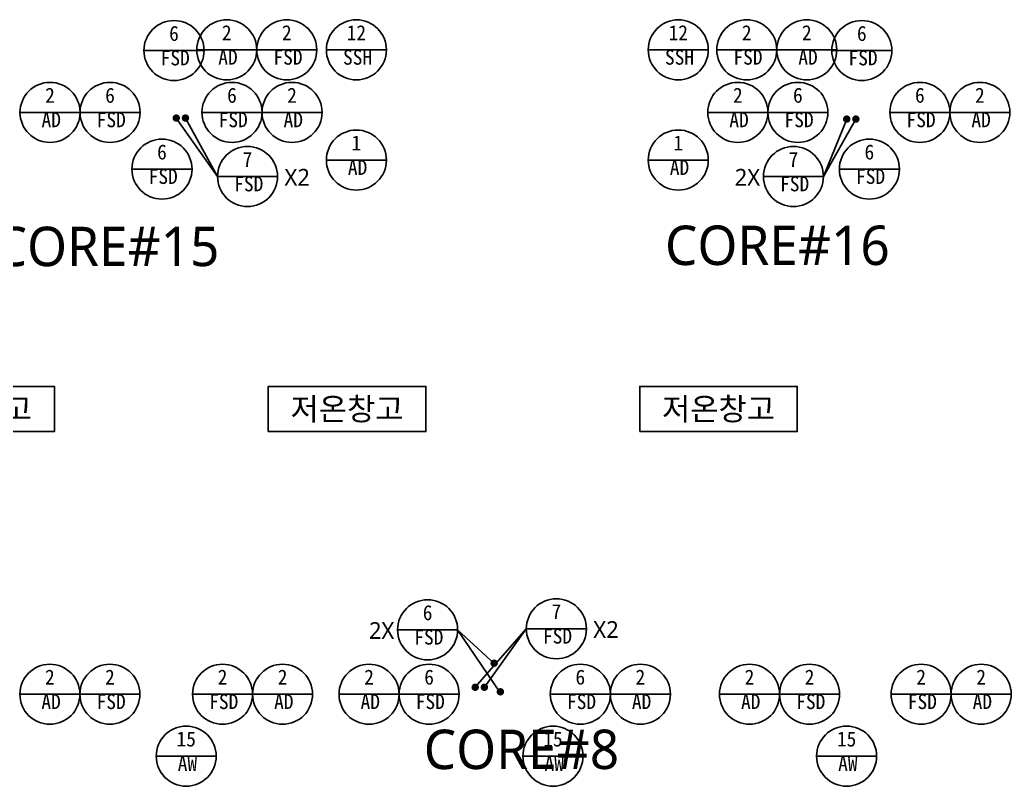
# Model space of a CAD drawing. Header units: millimetres. Extents: x 3479419 to 5579419, y 522746 to 3162891.
# Drawn here: x 4888045 to 4976108, y 2032810 to 2100854 of the extents above; entities that cross this region are included whole.
import ezdxf
from ezdxf.enums import TextEntityAlignment as Align

# ---------------------------------------------------------------- set-up
doc = ezdxf.new("R2010")
doc.units = ezdxf.units.MM
doc.layers.get('Defpoints').update_dxf_attribs({"color": 140})
for name, color, linetype, lineweight in [('A-MKXX-SYMB', 7, 'Continuous', 25), ('A-XXXX-SYMB', 7, 'Continuous', 25), ('A-XXXX-TXT2', 3, 'Continuous', 25)]:
    doc.layers.add(name, color=color, linetype=linetype, lineweight=lineweight)
doc.layers.add('AA-SYMB', color=1, linetype='Continuous')
doc.styles.add('돋움', font='')
doc.styles.add('돋음', font='')
doc.styles.add('맑은고딕', font='malgun.ttf')
doc.styles.get('돋움').set_extended_font_data('DotumChe')
doc.styles.get('돋음').set_extended_font_data('Dotum')

# ---------------------------------------------------------------- blocks, each defined once
blk = doc.blocks.new('글_저온창고')
at = {"layer": 'A-XXXX-TXT2', "color": 0}
blk.add_lwpolyline([(-7000, -2000), (7000, -2000), (7000, 2000), (-7000, 2000)], close=True, dxfattribs=at)
at = {"layer": 'A-XXXX-TXT2', "style": '맑은고딕'}
blk.add_text('저온창고', height=2000, dxfattribs=at).set_placement((0, 0), align=Align.MIDDLE_CENTER)
blk = doc.blocks.new('WINSYMBOL-flat-1')
at = {"layer": 'AA-SYMB', "color": 3}
blk.add_line((-1440, 0), (1440, 0), dxfattribs=at)
blk.add_circle((0, 0), 1440, dxfattribs=at)
at = {"layer": 'AA-SYMB', "style": '돋음'}
blk.add_attdef('0', text='', height=720, dxfattribs=at).set_placement((0, 246), align=Align.CENTER)
at = {"layer": 'AA-SYMB', "style": '돋음', "width": 0.95}
blk.add_attdef('FSD', text='', height=720, dxfattribs=at).set_placement((59, -927), align=Align.CENTER)
blk = doc.blocks.new('A$C425F3A2A')
at = {"layer": 'Defpoints', "style": '맑은고딕'}
for s, p in [('CORE#15', (166357, 83662)), ('CORE#16', (225905, 83762)), ('CORE#8', (201868, 39007))]:
    blk.add_text(s, height=3500, dxfattribs=at).set_placement(p, align=Align.BOTTOM_RIGHT)
blk = doc.blocks.new('fsd7')
at = {"layer": 'A-MKXX-SYMB'}
h = blk.add_hatch(color=256, dxfattribs=at)
edge = h.paths.add_edge_path()
edge.add_arc((162524, 97864), 333, -180, 180)
h = blk.add_hatch(color=256, dxfattribs=at)
edge = h.paths.add_edge_path()
edge.add_arc((163339, 97864), 333, -180, 180)
h = blk.add_hatch(color=256, dxfattribs=at)
edge = h.paths.add_edge_path()
edge.add_arc((222078, 97771), 333, 0, 360, ccw=False)
h = blk.add_hatch(color=256, dxfattribs=at)
edge = h.paths.add_edge_path()
edge.add_arc((222893, 97771), 333, 0, 360, ccw=False)
h = blk.add_hatch(color=256, dxfattribs=at)
edge = h.paths.add_edge_path()
edge.add_arc((189078, 47321), 333, 180, 540, ccw=False)
h = blk.add_hatch(color=256, dxfattribs=at)
edge = h.paths.add_edge_path()
edge.add_arc((189893, 47321), 333, 180, 540, ccw=False)
at = {"layer": 'A-XXXX-SYMB'}
for points in [[(162524, 97864), (166187, 92671), (163339, 97864)], [(222893, 97771), (220013, 92671), (222078, 97771)], [(189078, 47321), (193619, 52513), (189893, 47321)]]:
    blk.add_lwpolyline(points, dxfattribs=at)
ref = blk.add_blockref('WINSYMBOL-flat-1', (168854, 92671), dxfattribs=dict(xscale=1.851851851790402, yscale=1.851851851790402, zscale=1.851851851790402))
ref.add_attrib('0', '7', dxfattribs={"layer": 'AA-SYMB', "color": 3, "height": 1333, "style": '돋움'}).set_placement((168854, 93127), align=Align.BOTTOM_CENTER)
ref.add_attrib('FSD', 'FSD', dxfattribs={"layer": 'AA-SYMB', "color": 3, "height": 1333.3, "style": '돋움'}).set_placement((168963, 90955), align=Align.BOTTOM_CENTER)
ref = blk.add_blockref('WINSYMBOL-flat-1', (217347, 92671), dxfattribs=dict(xscale=1.851851851790402, yscale=1.851851851790402, zscale=1.851851851790402))
ref.add_attrib('0', '7', dxfattribs={"layer": 'AA-SYMB', "color": 3, "height": 1333, "style": '돋움'}).set_placement((217347, 93127), align=Align.BOTTOM_CENTER)
ref.add_attrib('FSD', 'FSD', dxfattribs={"layer": 'AA-SYMB', "color": 3, "height": 1333.3, "style": '돋움'}).set_placement((217455, 90955), align=Align.BOTTOM_CENTER)
ref = blk.add_blockref('WINSYMBOL-flat-1', (196286, 52513), dxfattribs=dict(xscale=1.851851851790402, yscale=1.851851851790402, zscale=1.851851851790402))
ref.add_attrib('0', '7', dxfattribs={"layer": 'AA-SYMB', "color": 3, "height": 1333, "style": '돋움'}).set_placement((196286, 52969), align=Align.BOTTOM_CENTER)
ref.add_attrib('FSD', 'FSD', dxfattribs={"layer": 'AA-SYMB', "color": 3, "height": 1333.3, "style": '돋움'}).set_placement((196394, 50796), align=Align.BOTTOM_CENTER)
at = {"layer": 'A-XXXX-TXT2', "style": '맑은고딕'}
for s, p in [('X2', (173265, 91849)), ('2X', (213258, 91849)), ('X2', (200697, 51690))]:
    blk.add_text(s, height=1500, dxfattribs=at).set_placement(p, align=Align.CENTER)

msp = doc.modelspace()

# ---------------------------------------------------------------- hatches: boundary and pattern name
at = {"layer": 'A-MKXX-SYMB'}
h = msp.add_hatch(color=256, dxfattribs=at)
edge = h.paths.add_edge_path()
edge.add_arc((4930179.9, 2043727.3), 333.3, 0, 360)
h = msp.add_hatch(color=256, dxfattribs=at)
edge = h.paths.add_edge_path()
edge.add_arc((4930732.8, 2041189.3), 333.3, 0, 360)

# ---------------------------------------------------------------- linework, layer by layer
at = {"layer": 'A-XXXX-SYMB'}
msp.add_lwpolyline([(4930194.3, 2043693.7), (4926937.9, 2046694.4), (4930689.5, 2041155.7)], dxfattribs=at)

# ---------------------------------------------------------------- block references
for name, p in [('fsd7', (4739418.8, 1994270.6)), ('글_저온창고', (4884111.8, 2066299.6)), ('글_저온창고', (4917111.8, 2066299.6)), ('글_저온창고', (4950111.8, 2066299.6))]:
    msp.add_blockref(name, p)
ref = msp.add_blockref('WINSYMBOL-flat-1', (4901741.1, 2098126), dxfattribs=dict(xscale=1.851851851790402, yscale=1.851851851790402, zscale=1.851851851790402))
ref.add_attrib('0', '6', dxfattribs={"layer": 'AA-SYMB', "color": 3, "height": 1333.3, "style": '돋움'}).set_placement((4901741.1, 2098581.6), align=Align.BOTTOM_CENTER)
ref.add_attrib('FSD', 'FSD', dxfattribs={"layer": 'AA-SYMB', "color": 3, "height": 1333.33, "style": '돋움'}).set_placement((4901849.5, 2096409.2), align=Align.BOTTOM_CENTER)
ref = msp.add_blockref('WINSYMBOL-flat-1', (4906427.3, 2098187), dxfattribs=dict(xscale=1.851851851790402, yscale=1.851851851790402, zscale=1.851851851790402))
ref.add_attrib('0', '2', dxfattribs={"layer": 'AA-SYMB', "color": 3, "height": 1333.3, "style": '돋움'}).set_placement((4906427.3, 2098642.6), align=Align.BOTTOM_CENTER)
ref.add_attrib('FSD', 'AD', dxfattribs={"layer": 'AA-SYMB', "color": 3, "height": 1333.33, "style": '돋움'}).set_placement((4906535.7, 2096470.2), align=Align.BOTTOM_CENTER)
ref = msp.add_blockref('WINSYMBOL-flat-1', (4911760.6, 2098187), dxfattribs=dict(xscale=1.851851851790402, yscale=1.851851851790402, zscale=1.851851851790402))
ref.add_attrib('0', '2', dxfattribs={"layer": 'AA-SYMB', "color": 3, "height": 1333.3, "style": '돋움'}).set_placement((4911760.6, 2098642.6), align=Align.BOTTOM_CENTER)
ref.add_attrib('FSD', 'FSD', dxfattribs={"layer": 'AA-SYMB', "color": 3, "height": 1333.33, "style": '돋움'}).set_placement((4911869.1, 2096470.2), align=Align.BOTTOM_CENTER)
ref = msp.add_blockref('WINSYMBOL-flat-1', (4917939.5, 2098187), dxfattribs=dict(xscale=1.851851851790402, yscale=1.851851851790402, zscale=1.851851851790402))
ref.add_attrib('0', '12', dxfattribs={"layer": 'AA-SYMB', "color": 3, "height": 1333.33, "style": '돋움'}).set_placement((4917939.5, 2098642.6), align=Align.BOTTOM_CENTER)
ref.add_attrib('FSD', 'SSH', dxfattribs={"layer": 'AA-SYMB', "color": 3, "height": 1333.33, "style": '돋움'}).set_placement((4918047.9, 2096470.2), align=Align.BOTTOM_CENTER)
ref = msp.add_blockref('WINSYMBOL-flat-1', (4946536.8, 2098187), dxfattribs=dict(xscale=1.851851851790402, yscale=1.851851851790402, zscale=1.851851851790402))
ref.add_attrib('0', '12', dxfattribs={"layer": 'AA-SYMB', "color": 3, "height": 1333.33, "style": '돋움'}).set_placement((4946536.8, 2098642.6), align=Align.BOTTOM_CENTER)
ref.add_attrib('FSD', 'SSH', dxfattribs={"layer": 'AA-SYMB', "color": 3, "height": 1333.33, "style": '돋움'}).set_placement((4946645.2, 2096470.2), align=Align.BOTTOM_CENTER)
ref = msp.add_blockref('WINSYMBOL-flat-1', (4952619.3, 2098187), dxfattribs=dict(xscale=1.851851851790402, yscale=1.851851851790402, zscale=1.851851851790402))
ref.add_attrib('0', '2', dxfattribs={"layer": 'AA-SYMB', "color": 3, "height": 1333.3, "style": '돋움'}).set_placement((4952619.3, 2098642.6), align=Align.BOTTOM_CENTER)
ref.add_attrib('FSD', 'FSD', dxfattribs={"layer": 'AA-SYMB', "color": 3, "height": 1333.33, "style": '돋움'}).set_placement((4952727.8, 2096470.2), align=Align.BOTTOM_CENTER)
ref = msp.add_blockref('WINSYMBOL-flat-1', (4957952.7, 2098187), dxfattribs=dict(xscale=1.851851851790402, yscale=1.851851851790402, zscale=1.851851851790402))
ref.add_attrib('0', '2', dxfattribs={"layer": 'AA-SYMB', "color": 3, "height": 1333.3, "style": '돋움'}).set_placement((4957952.7, 2098642.6), align=Align.BOTTOM_CENTER)
ref.add_attrib('FSD', 'AD', dxfattribs={"layer": 'AA-SYMB', "color": 3, "height": 1333.33, "style": '돋움'}).set_placement((4958061.1, 2096470.2), align=Align.BOTTOM_CENTER)
ref = msp.add_blockref('WINSYMBOL-flat-1', (4962841.1, 2098126), dxfattribs=dict(xscale=1.851851851790402, yscale=1.851851851790402, zscale=1.851851851790402))
ref.add_attrib('0', '6', dxfattribs={"layer": 'AA-SYMB', "color": 3, "height": 1333.3, "style": '돋움'}).set_placement((4962841.1, 2098581.6), align=Align.BOTTOM_CENTER)
ref.add_attrib('FSD', 'FSD', dxfattribs={"layer": 'AA-SYMB', "color": 3, "height": 1333.33, "style": '돋움'}).set_placement((4962949.5, 2096409.2), align=Align.BOTTOM_CENTER)
ref = msp.add_blockref('WINSYMBOL-flat-1', (4890726.3, 2092635), dxfattribs=dict(xscale=1.851851851790402, yscale=1.851851851790402, zscale=1.851851851790402))
ref.add_attrib('0', '2', dxfattribs={"layer": 'AA-SYMB', "color": 3, "height": 1333.3, "style": '돋움'}).set_placement((4890726.3, 2093090.6), align=Align.BOTTOM_CENTER)
ref.add_attrib('FSD', 'AD', dxfattribs={"layer": 'AA-SYMB', "color": 3, "height": 1333.33, "style": '돋움'}).set_placement((4890834.7, 2090918.2), align=Align.BOTTOM_CENTER)
ref = msp.add_blockref('WINSYMBOL-flat-1', (4896059.6, 2092635), dxfattribs=dict(xscale=1.851851851790402, yscale=1.851851851790402, zscale=1.851851851790402))
ref.add_attrib('0', '6', dxfattribs={"layer": 'AA-SYMB', "color": 3, "height": 1333.3, "style": '돋움'}).set_placement((4896059.6, 2093090.6), align=Align.BOTTOM_CENTER)
ref.add_attrib('FSD', 'FSD', dxfattribs={"layer": 'AA-SYMB', "color": 3, "height": 1333.33, "style": '돋움'}).set_placement((4896168.1, 2090918.2), align=Align.BOTTOM_CENTER)
ref = msp.add_blockref('WINSYMBOL-flat-1', (4906893.3, 2092635), dxfattribs=dict(xscale=1.851851851790402, yscale=1.851851851790402, zscale=1.851851851790402))
ref.add_attrib('0', '6', dxfattribs={"layer": 'AA-SYMB', "color": 3, "height": 1333.3, "style": '돋움'}).set_placement((4906893.3, 2093090.6), align=Align.BOTTOM_CENTER)
ref.add_attrib('FSD', 'FSD', dxfattribs={"layer": 'AA-SYMB', "color": 3, "height": 1333.33, "style": '돋움'}).set_placement((4907001.8, 2090918.2), align=Align.BOTTOM_CENTER)
ref = msp.add_blockref('WINSYMBOL-flat-1', (4912226.6, 2092635), dxfattribs=dict(xscale=1.851851851790402, yscale=1.851851851790402, zscale=1.851851851790402))
ref.add_attrib('0', '2', dxfattribs={"layer": 'AA-SYMB', "color": 3, "height": 1333.3, "style": '돋움'}).set_placement((4912226.6, 2093090.6), align=Align.BOTTOM_CENTER)
ref.add_attrib('FSD', 'AD', dxfattribs={"layer": 'AA-SYMB', "color": 3, "height": 1333.33, "style": '돋움'}).set_placement((4912335.1, 2090918.2), align=Align.BOTTOM_CENTER)
ref = msp.add_blockref('WINSYMBOL-flat-1', (4951826.3, 2092635), dxfattribs=dict(xscale=1.851851851790402, yscale=1.851851851790402, zscale=1.851851851790402))
ref.add_attrib('0', '2', dxfattribs={"layer": 'AA-SYMB', "color": 3, "height": 1333.3, "style": '돋움'}).set_placement((4951826.3, 2093090.6), align=Align.BOTTOM_CENTER)
ref.add_attrib('FSD', 'AD', dxfattribs={"layer": 'AA-SYMB', "color": 3, "height": 1333.33, "style": '돋움'}).set_placement((4951934.7, 2090918.2), align=Align.BOTTOM_CENTER)
ref = msp.add_blockref('WINSYMBOL-flat-1', (4957159.6, 2092635), dxfattribs=dict(xscale=1.851851851790402, yscale=1.851851851790402, zscale=1.851851851790402))
ref.add_attrib('0', '6', dxfattribs={"layer": 'AA-SYMB', "color": 3, "height": 1333.3, "style": '돋움'}).set_placement((4957159.6, 2093090.6), align=Align.BOTTOM_CENTER)
ref.add_attrib('FSD', 'FSD', dxfattribs={"layer": 'AA-SYMB', "color": 3, "height": 1333.33, "style": '돋움'}).set_placement((4957268.1, 2090918.2), align=Align.BOTTOM_CENTER)
ref = msp.add_blockref('WINSYMBOL-flat-1', (4967996.7, 2092635), dxfattribs=dict(xscale=1.851851851790402, yscale=1.851851851790402, zscale=1.851851851790402))
ref.add_attrib('0', '6', dxfattribs={"layer": 'AA-SYMB', "color": 3, "height": 1333.3, "style": '돋움'}).set_placement((4967996.7, 2093090.6), align=Align.BOTTOM_CENTER)
ref.add_attrib('FSD', 'FSD', dxfattribs={"layer": 'AA-SYMB', "color": 3, "height": 1333.33, "style": '돋움'}).set_placement((4968105.2, 2090918.2), align=Align.BOTTOM_CENTER)
ref = msp.add_blockref('WINSYMBOL-flat-1', (4973330.1, 2092635), dxfattribs=dict(xscale=1.851851851790402, yscale=1.851851851790402, zscale=1.851851851790402))
ref.add_attrib('0', '2', dxfattribs={"layer": 'AA-SYMB', "color": 3, "height": 1333.3, "style": '돋움'}).set_placement((4973330.1, 2093090.6), align=Align.BOTTOM_CENTER)
ref.add_attrib('FSD', 'AD', dxfattribs={"layer": 'AA-SYMB', "color": 3, "height": 1333.33, "style": '돋움'}).set_placement((4973438.5, 2090918.2), align=Align.BOTTOM_CENTER)
ref = msp.add_blockref('WINSYMBOL-flat-1', (4917939.5, 2088401.8), dxfattribs=dict(xscale=1.851851851790402, yscale=1.851851851790402, zscale=1.851851851790402))
ref.add_attrib('0', '1', dxfattribs={"layer": 'AA-SYMB', "color": 3, "height": 1333.3, "style": '돋움'}).set_placement((4917939.5, 2088857.4), align=Align.BOTTOM_CENTER)
ref.add_attrib('FSD', 'AD', dxfattribs={"layer": 'AA-SYMB', "color": 3, "height": 1333.33, "style": '돋움'}).set_placement((4918047.9, 2086685), align=Align.BOTTOM_CENTER)
ref = msp.add_blockref('WINSYMBOL-flat-1', (4946536.8, 2088401.8), dxfattribs=dict(xscale=1.851851851790402, yscale=1.851851851790402, zscale=1.851851851790402))
ref.add_attrib('0', '1', dxfattribs={"layer": 'AA-SYMB', "color": 3, "height": 1333.3, "style": '돋움'}).set_placement((4946536.8, 2088857.4), align=Align.BOTTOM_CENTER)
ref.add_attrib('FSD', 'AD', dxfattribs={"layer": 'AA-SYMB', "color": 3, "height": 1333.33, "style": '돋움'}).set_placement((4946645.2, 2086685), align=Align.BOTTOM_CENTER)
ref = msp.add_blockref('WINSYMBOL-flat-1', (4900674.1, 2087598.4), dxfattribs=dict(xscale=1.851851851790402, yscale=1.851851851790402, zscale=1.851851851790402))
ref.add_attrib('0', '6', dxfattribs={"layer": 'AA-SYMB', "color": 3, "height": 1333.3, "style": '돋움'}).set_placement((4900674.1, 2088054), align=Align.BOTTOM_CENTER)
ref.add_attrib('FSD', 'FSD', dxfattribs={"layer": 'AA-SYMB', "color": 3, "height": 1333.33, "style": '돋움'}).set_placement((4900782.6, 2085881.6), align=Align.BOTTOM_CENTER)
ref = msp.add_blockref('WINSYMBOL-flat-1', (4963511.8, 2087598.4), dxfattribs=dict(xscale=1.851851851790402, yscale=1.851851851790402, zscale=1.851851851790402))
ref.add_attrib('0', '6', dxfattribs={"layer": 'AA-SYMB', "color": 3, "height": 1333.3, "style": '돋움'}).set_placement((4963511.8, 2088054), align=Align.BOTTOM_CENTER)
ref.add_attrib('FSD', 'FSD', dxfattribs={"layer": 'AA-SYMB', "color": 3, "height": 1333.33, "style": '돋움'}).set_placement((4963620.3, 2085881.6), align=Align.BOTTOM_CENTER)
ref = msp.add_blockref('WINSYMBOL-flat-1', (4924271.2, 2046694.4), dxfattribs=dict(xscale=1.851851851790402, yscale=1.851851851790402, zscale=1.851851851790402))
ref.add_attrib('0', '6', dxfattribs={"layer": 'AA-SYMB', "color": 3, "height": 1333.3, "style": '돋움'}).set_placement((4924271.2, 2047150), align=Align.BOTTOM_CENTER)
ref.add_attrib('FSD', 'FSD', dxfattribs={"layer": 'AA-SYMB', "color": 3, "height": 1333.33, "style": '돋움'}).set_placement((4924379.7, 2044977.6), align=Align.BOTTOM_CENTER)
ref = msp.add_blockref('WINSYMBOL-flat-1', (4890714.8, 2040971.7), dxfattribs=dict(xscale=1.851851851790402, yscale=1.851851851790402, zscale=1.851851851790402))
ref.add_attrib('0', '2', dxfattribs={"layer": 'AA-SYMB', "color": 3, "height": 1333.3, "style": '돋움'}).set_placement((4890714.8, 2041427.3), align=Align.BOTTOM_CENTER)
ref.add_attrib('FSD', 'AD', dxfattribs={"layer": 'AA-SYMB', "color": 3, "height": 1333.33, "style": '돋움'}).set_placement((4890823.3, 2039254.9), align=Align.BOTTOM_CENTER)
ref = msp.add_blockref('WINSYMBOL-flat-1', (4896048.1, 2040971.7), dxfattribs=dict(xscale=1.851851851790402, yscale=1.851851851790402, zscale=1.851851851790402))
ref.add_attrib('0', '2', dxfattribs={"layer": 'AA-SYMB', "color": 3, "height": 1333.3, "style": '돋움'}).set_placement((4896048.1, 2041427.3), align=Align.BOTTOM_CENTER)
ref.add_attrib('FSD', 'FSD', dxfattribs={"layer": 'AA-SYMB', "color": 3, "height": 1333.33, "style": '돋움'}).set_placement((4896156.6, 2039254.9), align=Align.BOTTOM_CENTER)
ref = msp.add_blockref('WINSYMBOL-flat-1', (4906052.7, 2040971.7), dxfattribs=dict(xscale=1.851851851790402, yscale=1.851851851790402, zscale=1.851851851790402))
ref.add_attrib('0', '2', dxfattribs={"layer": 'AA-SYMB', "color": 3, "height": 1333.3, "style": '돋움'}).set_placement((4906052.7, 2041427.3), align=Align.BOTTOM_CENTER)
ref.add_attrib('FSD', 'FSD', dxfattribs={"layer": 'AA-SYMB', "color": 3, "height": 1333.33, "style": '돋움'}).set_placement((4906161.2, 2039254.9), align=Align.BOTTOM_CENTER)
ref = msp.add_blockref('WINSYMBOL-flat-1', (4911386, 2040971.7), dxfattribs=dict(xscale=1.851851851790402, yscale=1.851851851790402, zscale=1.851851851790402))
ref.add_attrib('0', '2', dxfattribs={"layer": 'AA-SYMB', "color": 3, "height": 1333.3, "style": '돋움'}).set_placement((4911386, 2041427.3), align=Align.BOTTOM_CENTER)
ref.add_attrib('FSD', 'AD', dxfattribs={"layer": 'AA-SYMB', "color": 3, "height": 1333.33, "style": '돋움'}).set_placement((4911494.5, 2039254.9), align=Align.BOTTOM_CENTER)
ref = msp.add_blockref('WINSYMBOL-flat-1', (4919067.9, 2040971.7), dxfattribs=dict(xscale=1.851851851790402, yscale=1.851851851790402, zscale=1.851851851790402))
ref.add_attrib('0', '2', dxfattribs={"layer": 'AA-SYMB', "color": 3, "height": 1333.3, "style": '돋움'}).set_placement((4919067.9, 2041427.3), align=Align.BOTTOM_CENTER)
ref.add_attrib('FSD', 'AD', dxfattribs={"layer": 'AA-SYMB', "color": 3, "height": 1333.33, "style": '돋움'}).set_placement((4919176.3, 2039254.9), align=Align.BOTTOM_CENTER)
ref = msp.add_blockref('WINSYMBOL-flat-1', (4924401.2, 2040971.7), dxfattribs=dict(xscale=1.851851851790402, yscale=1.851851851790402, zscale=1.851851851790402))
ref.add_attrib('0', '6', dxfattribs={"layer": 'AA-SYMB', "color": 3, "height": 1333.3, "style": '돋움'}).set_placement((4924401.2, 2041427.3), align=Align.BOTTOM_CENTER)
ref.add_attrib('FSD', 'FSD', dxfattribs={"layer": 'AA-SYMB', "color": 3, "height": 1333.33, "style": '돋움'}).set_placement((4924509.7, 2039254.9), align=Align.BOTTOM_CENTER)
ref = msp.add_blockref('WINSYMBOL-flat-1', (4937836.1, 2040971.7), dxfattribs=dict(xscale=1.851851851790402, yscale=1.851851851790402, zscale=1.851851851790402))
ref.add_attrib('0', '6', dxfattribs={"layer": 'AA-SYMB', "color": 3, "height": 1333.3, "style": '돋움'}).set_placement((4937836.1, 2041427.3), align=Align.BOTTOM_CENTER)
ref.add_attrib('FSD', 'FSD', dxfattribs={"layer": 'AA-SYMB', "color": 3, "height": 1333.33, "style": '돋움'}).set_placement((4937944.5, 2039254.9), align=Align.BOTTOM_CENTER)
ref = msp.add_blockref('WINSYMBOL-flat-1', (4943169.4, 2040971.7), dxfattribs=dict(xscale=1.851851851790402, yscale=1.851851851790402, zscale=1.851851851790402))
ref.add_attrib('0', '2', dxfattribs={"layer": 'AA-SYMB', "color": 3, "height": 1333.3, "style": '돋움'}).set_placement((4943169.4, 2041427.3), align=Align.BOTTOM_CENTER)
ref.add_attrib('FSD', 'AD', dxfattribs={"layer": 'AA-SYMB', "color": 3, "height": 1333.33, "style": '돋움'}).set_placement((4943277.8, 2039254.9), align=Align.BOTTOM_CENTER)
ref = msp.add_blockref('WINSYMBOL-flat-1', (4952863.8, 2040971.7), dxfattribs=dict(xscale=1.851851851790402, yscale=1.851851851790402, zscale=1.851851851790402))
ref.add_attrib('0', '2', dxfattribs={"layer": 'AA-SYMB', "color": 3, "height": 1333.3, "style": '돋움'}).set_placement((4952863.8, 2041427.3), align=Align.BOTTOM_CENTER)
ref.add_attrib('FSD', 'AD', dxfattribs={"layer": 'AA-SYMB', "color": 3, "height": 1333.33, "style": '돋움'}).set_placement((4952972.2, 2039254.9), align=Align.BOTTOM_CENTER)
ref = msp.add_blockref('WINSYMBOL-flat-1', (4958197.1, 2040971.7), dxfattribs=dict(xscale=1.851851851790402, yscale=1.851851851790402, zscale=1.851851851790402))
ref.add_attrib('0', '2', dxfattribs={"layer": 'AA-SYMB', "color": 3, "height": 1333.3, "style": '돋움'}).set_placement((4958197.1, 2041427.3), align=Align.BOTTOM_CENTER)
ref.add_attrib('FSD', 'FSD', dxfattribs={"layer": 'AA-SYMB', "color": 3, "height": 1333.33, "style": '돋움'}).set_placement((4958305.5, 2039254.9), align=Align.BOTTOM_CENTER)
ref = msp.add_blockref('WINSYMBOL-flat-1', (4968107.6, 2040971.7), dxfattribs=dict(xscale=1.851851851790402, yscale=1.851851851790402, zscale=1.851851851790402))
ref.add_attrib('0', '2', dxfattribs={"layer": 'AA-SYMB', "color": 3, "height": 1333.3, "style": '돋움'}).set_placement((4968107.6, 2041427.3), align=Align.BOTTOM_CENTER)
ref.add_attrib('FSD', 'FSD', dxfattribs={"layer": 'AA-SYMB', "color": 3, "height": 1333.33, "style": '돋움'}).set_placement((4968216.1, 2039254.9), align=Align.BOTTOM_CENTER)
ref = msp.add_blockref('WINSYMBOL-flat-1', (4973441, 2040971.7), dxfattribs=dict(xscale=1.851851851790402, yscale=1.851851851790402, zscale=1.851851851790402))
ref.add_attrib('0', '2', dxfattribs={"layer": 'AA-SYMB', "color": 3, "height": 1333.3, "style": '돋움'}).set_placement((4973441, 2041427.3), align=Align.BOTTOM_CENTER)
ref.add_attrib('FSD', 'AD', dxfattribs={"layer": 'AA-SYMB', "color": 3, "height": 1333.33, "style": '돋움'}).set_placement((4973549.4, 2039254.9), align=Align.BOTTOM_CENTER)
ref = msp.add_blockref('WINSYMBOL-flat-1', (4902825.3, 2035476.3), dxfattribs=dict(xscale=1.851851851790402, yscale=1.851851851790402, zscale=1.851851851790402))
ref.add_attrib('0', '15', dxfattribs={"layer": 'AA-SYMB', "color": 3, "height": 1333.33, "style": '돋움'}).set_placement((4902825.3, 2035931.9), align=Align.BOTTOM_CENTER)
ref.add_attrib('FSD', 'AW', dxfattribs={"layer": 'AA-SYMB', "color": 3, "height": 1333.33, "style": '돋움'}).set_placement((4902933.7, 2033759.5), align=Align.BOTTOM_CENTER)
ref = msp.add_blockref('WINSYMBOL-flat-1', (4935406.2, 2035476.3), dxfattribs=dict(xscale=1.851851851790402, yscale=1.851851851790402, zscale=1.851851851790402))
ref.add_attrib('0', '15', dxfattribs={"layer": 'AA-SYMB', "color": 3, "height": 1333.33, "style": '돋움'}).set_placement((4935406.2, 2035931.9), align=Align.BOTTOM_CENTER)
ref.add_attrib('FSD', 'AW', dxfattribs={"layer": 'AA-SYMB', "color": 3, "height": 1333.33, "style": '돋움'}).set_placement((4935514.7, 2033759.5), align=Align.BOTTOM_CENTER)
ref = msp.add_blockref('WINSYMBOL-flat-1', (4961489.6, 2035476.3), dxfattribs=dict(xscale=1.851851851790402, yscale=1.851851851790402, zscale=1.851851851790402))
ref.add_attrib('0', '15', dxfattribs={"layer": 'AA-SYMB', "color": 3, "height": 1333.33, "style": '돋움'}).set_placement((4961489.6, 2035931.9), align=Align.BOTTOM_CENTER)
ref.add_attrib('FSD', 'AW', dxfattribs={"layer": 'AA-SYMB', "color": 3, "height": 1333.33, "style": '돋움'}).set_placement((4961598.1, 2033759.5), align=Align.BOTTOM_CENTER)
msp.add_blockref('A$C425F3A2A', (4739418.8, 1994270.6), dxfattribs=at)

# ---------------------------------------------------------------- texts
at = {"layer": 'A-XXXX-TXT2', "style": '맑은고딕'}
msp.add_text('2X', height=1500, dxfattribs=at).set_placement((4920182.7, 2045871.6), align=Align.CENTER)

doc.saveas('drawing.dxf')
